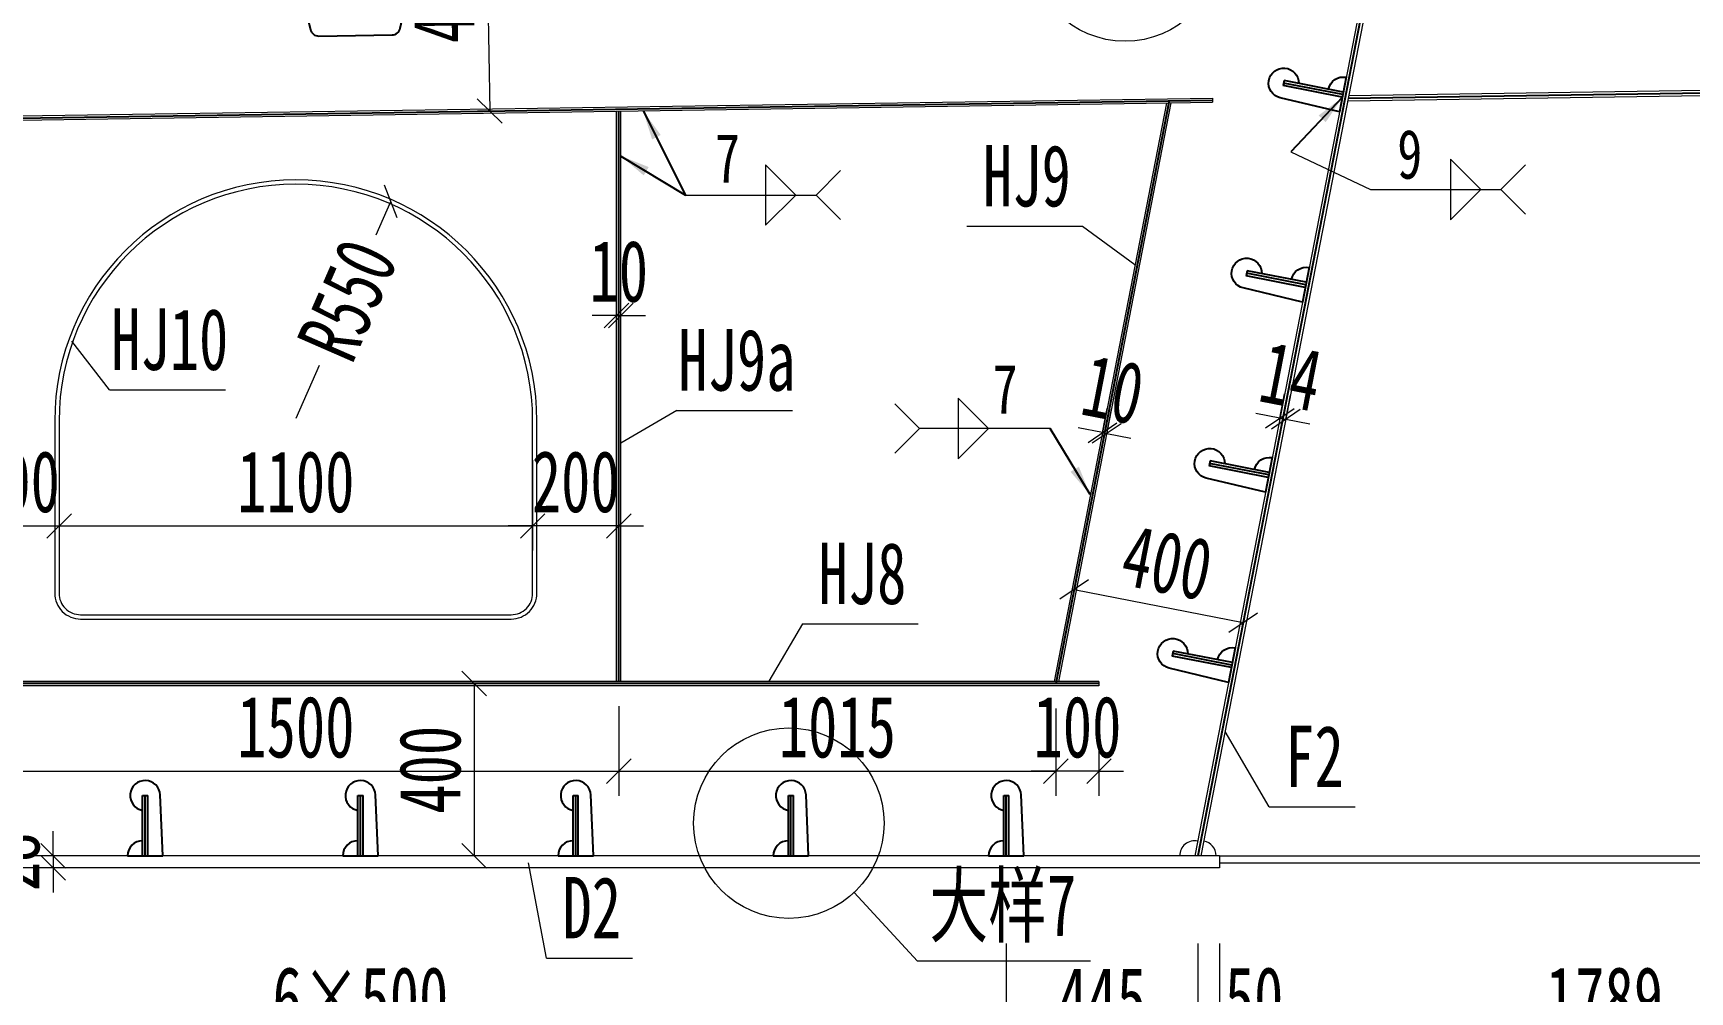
# Model space of a CAD drawing. Header units: millimetres. Extents: x 44597 to 300567, y -113054 to 73044.
# Drawn here: x 77569 to 81417, y -48417 to -46189 of the extents above; entities that cross this region are included whole.
import ezdxf
from ezdxf.enums import TextEntityAlignment as Align

# ---------------------------------------------------------------- set-up
doc = ezdxf.new("R2010")
doc.units = ezdxf.units.MM
doc.layers.get('Defpoints').update_dxf_attribs({"color": 8})
for name, color, linetype, lineweight in [('Dim', 4, 'Continuous', 15), ('文字', 7, 'Continuous', 15), ('细实线', 4, 'Continuous', 15), ('钢板粗线', 1, 'Continuous', 25), ('钢板细线', 6, 'Continuous', 15)]:
    doc.layers.add(name, color=color, linetype=linetype, lineweight=lineweight)
doc.layers.add('Text', color=4, linetype='Continuous')
doc.styles.add('111', font='', dxfattribs={"width": 0.7})
doc.styles.add('BM_Dim', font='', dxfattribs={"width": 0.85})
doc.styles.add('SMEDI', font='', dxfattribs={"width": 0.75})
doc.styles.get("Standard").update_dxf_attribs({"font": ''})
doc.styles.get('111').set_extended_font_data('仿宋_GB2312')
doc.styles.get('BM_Dim').set_extended_font_data('仿宋_GB2312')
doc.styles.get('SMEDI').set_extended_font_data('仿宋_GB2312')
doc.styles.get('Standard').set_extended_font_data('仿宋_GB2312')
doc.dimstyles.new('200', dxfattribs={"dimscale": 0, "dimtxt": 2.5, "dimasz": 1, "dimexe": 1, "dimexo": 1, "dimgap": 0.6, "dimtad": 1, "dimdec": 0, "dimdsep": 46, "dimtxsty": '111', "dimblk": 'OBLIQUE', "dimcen": 0, "dimclrd": 4, "dimclre": 4, "dimclrt": 4, "dimadec": 1, "dimazin": 2, "dimtfac": 1, "dimtdec": 0, "dimtix": 1, "dimtmove": 2, "dimatfit": 3, "dimfxl": 4, "dimfxlon": 1, "dimtolj": 1, "dimlwd": -1, "dimlwe": -1, "dimarcsym": 0})
doc.dimstyles.new('MSteel_1.0_1.0', dxfattribs={"dimtxt": 3, "dimasz": 1.2, "dimexe": 1, "dimexo": 1, "dimgap": 1, "dimtad": 3, "dimtoh": 1, "dimdec": 0, "dimzin": 0, "dimdsep": 46, "dimtxsty": 'Standard', "dimblk": 'ARCHTICK', "dimcen": 0.09, "dimclrd": 3, "dimclre": 3, "dimadec": 0, "dimazin": 0, "dimtfac": 1, "dimtdec": 4, "dimtofl": 0, "dimtmove": 0, "dimatfit": 3, "dimfxl": 1, "dimtolj": 1, "dimtzin": 0, "dimarcsym": 0})

# ---------------------------------------------------------------- blocks, each defined once
blk = doc.blocks.new('12-140加劲 有过焊孔')
at = {"layer": 'Defpoints'}
blk.add_line((0, 0), (0, 140), dxfattribs=at)
at = {"layer": '钢板粗线', "color": 7}
for p, q in [((-6, 0), (-6, 140)), ((-6, 140), (6, 140)), ((6, 0), (6, 140)), ((41, 0), (35, 141.5)), ((-41, 0), (41, 0))]:
    blk.add_line(p, q, dxfattribs=at)
for centre, start, end in [((0, 140), 2.441, 260.1291), ((-6, 0), 90, 180)]:
    blk.add_arc(centre, 35, start, end, dxfattribs=at)
blk = doc.blocks.new('14-160加劲 有过焊孔')
at = {"layer": 'Defpoints'}
blk.add_line((38609.4, 31489.3), (38609.4, 31629.3), dxfattribs=at)
at = {"layer": '钢板粗线', "color": 7}
for p, q in [((38650.4, 31489.3), (38644.3, 31630.8)), ((38603.4, 31489.3), (38603.4, 31629.3)), ((38603.4, 31629.3), (38615.4, 31629.3)), ((38615.4, 31489.3), (38615.4, 31629.3)), ((38568.4, 31489.3), (38650.4, 31489.3))]:
    blk.add_line(p, q, dxfattribs=at)
for centre, start, end in [((38609.4, 31629.3), 2.441, 260.1291), ((38603.4, 31489.3), 90, 180)]:
    blk.add_arc(centre, 35, start, end, dxfattribs=at)
blk = doc.blocks.new('U型肋1')
at = {"layer": 'Defpoints'}
blk.add_line((-160, 0), (160, 0), dxfattribs=at)
at = {"layer": '钢板粗线', "color": 6}
for p, q in [((147.8, -9.7), (160, 0)), ((-147.8, -9.7), (-160, 0))]:
    blk.add_line(p, q, dxfattribs=at)
blk.add_lwpolyline([(-98.8, -220.5, 0.414266), (-113.8, -244.5), (-104.5, -284.5, 0.348876), (-85, -300), (85, -300, 0.348876), (104.5, -284.5), (113.8, -244.5, 0.414091), (98.8, -220.5, 0.414091)], format="xyb", dxfattribs=at)
blk = doc.blocks.new('_Oblique')
at = {"color": 0, "linetype": 'ByBlock', "lineweight": -2}
blk.add_line((-0.5, -0.5), (0.5, 0.5), dxfattribs=at)
blk = doc.blocks.new('*D275')
at = {"layer": 'Defpoints', "color": 0, "transparency": 16777216}
for p in [(77615.4, -48128.5), (77755.4, -48100.5), (77755.4, -48128.5)]:
    blk.add_point(p, dxfattribs=at)
at = {"layer": '细实线', "color": 4, "transparency": 16777216}
for p, q in [((77615.4, -48100.5), (77615.4, -48043.4)), ((77698.3, -48100.5), (77558.3, -48100.5)), ((77698.3, -48128.5), (77558.3, -48128.5)), ((77615.4, -48100.5), (77615.4, -48128.5)), ((77615.4, -48128.5), (77615.4, -48185.7))]:
    blk.add_line(p, q, dxfattribs=at)
at = {"layer": '细实线', "color": 4, "transparency": 16777216, "xscale": 57.14285714285715, "yscale": 57.14285714285715, "zscale": 57.14285714285715}
for p, rotation in [((77615.4, -48100.5), 270), ((77615.4, -48128.5), 90)]:
    blk.add_blockref('_Oblique', p, dxfattribs=dict(at, rotation=rotation))
at = {"layer": '细实线', "color": 4, "transparency": 16777216, "insert": (77513.2, -48114.5), "char_height": 142.86, "attachment_point": 5, "rotation": 90, "style": '111'}
blk.add_mtext('\\A1;28', dxfattribs=at)
blk = doc.blocks.new('*D286')
at = {"layer": 'Defpoints', "color": 0, "transparency": 16777216}
for p in [(80324.3, -48120.5), (82113.1, -48100.5), (80324.3, -48532.9)]:
    blk.add_point(p, dxfattribs=at)
at = {"layer": '细实线', "color": 4, "transparency": 16777216}
for p, q in [((80324.3, -48304.3), (80324.3, -48590)), ((82113.1, -48304.3), (82113.1, -48590)), ((82113.1, -48532.9), (80324.3, -48532.9))]:
    blk.add_line(p, q, dxfattribs=at)
at = {"layer": '细实线', "color": 4, "transparency": 16777216, "xscale": 57.14285714285715, "yscale": 57.14285714285715, "zscale": 57.14285714285715, "rotation": 180}
blk.add_blockref('_Oblique', (80324.3, -48532.9), dxfattribs=at)
at = {"layer": '细实线', "color": 4, "transparency": 16777216, "xscale": 57.14285714285715, "yscale": 57.14285714285715, "zscale": 57.14285714285715}
blk.add_blockref('_Oblique', (82113.1, -48532.9), dxfattribs=at)
at = {"layer": '细实线', "color": 4, "transparency": 16777216, "insert": (81218.7, -48430.6), "char_height": 142.86, "attachment_point": 5, "style": '111'}
blk.add_mtext('\\A1;1789', dxfattribs=at)
blk = doc.blocks.new('*D287')
at = {"layer": 'Defpoints', "color": 0, "transparency": 16777216}
for p in [(77429.3, -47665.1), (78929.3, -47695.5), (78929.3, -47904)]:
    blk.add_point(p, dxfattribs=at)
at = {"layer": '细实线', "color": 4, "transparency": 16777216}
for p, q in [((77429.3, -47722.2), (77429.3, -47961.2)), ((78929.3, -47752.7), (78929.3, -47961.2)), ((77429.3, -47904), (78929.3, -47904))]:
    blk.add_line(p, q, dxfattribs=at)
at = {"layer": '细实线', "color": 4, "transparency": 16777216, "xscale": 57.14285714285715, "yscale": 57.14285714285715, "zscale": 57.14285714285715, "rotation": 180}
blk.add_blockref('_Oblique', (77429.3, -47904), dxfattribs=at)
at = {"layer": '细实线', "color": 4, "transparency": 16777216, "xscale": 57.14285714285715, "yscale": 57.14285714285715, "zscale": 57.14285714285715}
blk.add_blockref('_Oblique', (78929.3, -47904), dxfattribs=at)
at = {"layer": '细实线', "color": 4, "transparency": 16777216, "insert": (78179.3, -47801.8), "char_height": 142.86, "attachment_point": 5, "style": '111'}
blk.add_mtext('\\A1;1500', dxfattribs=at)
blk = doc.blocks.new('*D289')
at = {"layer": 'Defpoints', "color": 0, "transparency": 16777216}
for p in [(78929.3, -47695.5), (79944.6, -47701.5), (79944.6, -47904)]:
    blk.add_point(p, dxfattribs=at)
at = {"layer": '细实线', "color": 4, "transparency": 16777216}
for p, q in [((78929.3, -47752.7), (78929.3, -47961.2)), ((79944.6, -47758.7), (79944.6, -47961.2)), ((78929.3, -47904), (79944.6, -47904))]:
    blk.add_line(p, q, dxfattribs=at)
at = {"layer": '细实线', "color": 4, "transparency": 16777216, "xscale": 57.14285714285715, "yscale": 57.14285714285715, "zscale": 57.14285714285715, "rotation": 180}
blk.add_blockref('_Oblique', (78929.3, -47904), dxfattribs=at)
at = {"layer": '细实线', "color": 4, "transparency": 16777216, "xscale": 57.14285714285715, "yscale": 57.14285714285715, "zscale": 57.14285714285715}
blk.add_blockref('_Oblique', (79944.6, -47904), dxfattribs=at)
at = {"layer": '细实线', "color": 4, "transparency": 16777216, "insert": (79437, -47801.8), "char_height": 142.86, "attachment_point": 5, "style": '111'}
blk.add_mtext('\\A1;1015', dxfattribs=at)
blk = doc.blocks.new('*D290')
at = {"layer": 'Defpoints', "color": 0, "transparency": 16777216}
for p in [(78729.3, -47124), (77629.3, -47158.4), (78729.3, -47334.3)]:
    blk.add_point(p, dxfattribs=at)
at = {"layer": '细实线', "color": 4, "transparency": 16777216}
for p, q in [((78729.3, -47181.1), (78729.3, -47391.4)), ((77629.3, -47215.6), (77629.3, -47391.4)), ((77629.3, -47334.3), (78729.3, -47334.3))]:
    blk.add_line(p, q, dxfattribs=at)
at = {"layer": '细实线', "color": 4, "transparency": 16777216, "xscale": 57.14285714285715, "yscale": 57.14285714285715, "zscale": 57.14285714285715, "rotation": 180}
blk.add_blockref('_Oblique', (77629.3, -47334.3), dxfattribs=at)
at = {"layer": '细实线', "color": 4, "transparency": 16777216, "xscale": 57.14285714285715, "yscale": 57.14285714285715, "zscale": 57.14285714285715}
blk.add_blockref('_Oblique', (78729.3, -47334.3), dxfattribs=at)
at = {"layer": '细实线', "color": 4, "transparency": 16777216, "insert": (78179.3, -47232), "char_height": 142.86, "attachment_point": 5, "style": '111'}
blk.add_mtext('\\A1;1100', dxfattribs=at)
blk = doc.blocks.new('*D291')
at = {"layer": 'Defpoints', "color": 0, "transparency": 16777216}
for p in [(77629.3, -47158.4), (77429.3, -47216.8), (77629.3, -47334.3)]:
    blk.add_point(p, dxfattribs=at)
at = {"layer": '细实线', "color": 4, "transparency": 16777216}
for p, q in [((77629.3, -47215.6), (77629.3, -47391.4)), ((77429.3, -47274), (77429.3, -47391.4)), ((77429.3, -47334.3), (77372.2, -47334.3)), ((77429.3, -47334.3), (77629.3, -47334.3)), ((77629.3, -47334.3), (77686.5, -47334.3))]:
    blk.add_line(p, q, dxfattribs=at)
at = {"layer": '细实线', "color": 4, "transparency": 16777216, "xscale": 57.14285714285715, "yscale": 57.14285714285715, "zscale": 57.14285714285715}
blk.add_blockref('_Oblique', (77429.3, -47334.3), dxfattribs=at)
at = {"layer": '细实线', "color": 4, "transparency": 16777216, "xscale": 57.14285714285715, "yscale": 57.14285714285715, "zscale": 57.14285714285715, "rotation": 180}
blk.add_blockref('_Oblique', (77629.3, -47334.3), dxfattribs=at)
at = {"layer": '细实线', "color": 4, "transparency": 16777216, "insert": (77529.3, -47232), "char_height": 142.86, "attachment_point": 5, "style": '111'}
blk.add_mtext('\\A1;200', dxfattribs=at)
blk = doc.blocks.new('*D292')
at = {"layer": 'Defpoints', "color": 0, "transparency": 16777216}
for p in [(76334.3, -48116.5), (90212.9, -48315.7), (76334.3, -48857.5)]:
    blk.add_point(p, dxfattribs=at)
at = {"layer": '细实线', "color": 4, "transparency": 16777216}
for p, q in [((76334.3, -48628.9), (76334.3, -48914.6)), ((90212.9, -48628.9), (90212.9, -48914.6)), ((90212.9, -48857.5), (76334.3, -48857.5))]:
    blk.add_line(p, q, dxfattribs=at)
at = {"layer": '细实线', "color": 4, "transparency": 16777216, "xscale": 57.14285714285715, "yscale": 57.14285714285715, "zscale": 57.14285714285715, "rotation": 180}
blk.add_blockref('_Oblique', (76334.3, -48857.5), dxfattribs=at)
at = {"layer": '细实线', "color": 4, "transparency": 16777216, "xscale": 57.14285714285715, "yscale": 57.14285714285715, "zscale": 57.14285714285715}
blk.add_blockref('_Oblique', (90212.9, -48857.5), dxfattribs=at)
at = {"layer": '细实线', "color": 4, "transparency": 16777216, "insert": (83273.6, -48755.2), "char_height": 142.86, "attachment_point": 5, "style": '111'}
blk.add_mtext('\\A1;13879', dxfattribs=at)
blk = doc.blocks.new('*D293')
at = {"layer": 'Defpoints', "color": 0, "transparency": 16777216}
for p in [(80274.3, -48100.5), (80324.3, -48100.5), (80274.3, -48532.9)]:
    blk.add_point(p, dxfattribs=at)
at = {"layer": '细实线', "color": 4, "transparency": 16777216}
for p, q in [((80274.3, -48304.3), (80274.3, -48590)), ((80324.3, -48304.3), (80324.3, -48590)), ((80274.3, -48532.9), (80217.2, -48532.9)), ((80324.3, -48532.9), (80274.3, -48532.9)), ((80324.3, -48532.9), (80381.5, -48532.9))]:
    blk.add_line(p, q, dxfattribs=at)
at = {"layer": '细实线', "color": 4, "transparency": 16777216, "xscale": 57.14285714285715, "yscale": 57.14285714285715, "zscale": 57.14285714285715}
blk.add_blockref('_Oblique', (80274.3, -48532.9), dxfattribs=at)
at = {"layer": '细实线', "color": 4, "transparency": 16777216, "xscale": 57.14285714285715, "yscale": 57.14285714285715, "zscale": 57.14285714285715, "rotation": 180}
blk.add_blockref('_Oblique', (80324.3, -48532.9), dxfattribs=at)
at = {"layer": '细实线', "color": 4, "transparency": 16777216, "insert": (80404.8, -48430.6), "char_height": 142.86, "attachment_point": 5, "style": '111'}
blk.add_mtext('\\A1;50', dxfattribs=at)
blk = doc.blocks.new('*D295')
at = {"layer": 'Defpoints', "color": 0, "transparency": 16777216}
for p in [(78625.1, -47700.5), (78593.6, -48100.5), (78625.1, -48100.5)]:
    blk.add_point(p, dxfattribs=at)
at = {"layer": '细实线', "color": 4, "transparency": 16777216}
for p, q in [((78593.6, -47700.5), (78536.5, -47700.5)), ((78593.6, -47700.5), (78593.6, -48100.5)), ((78593.6, -48100.5), (78536.5, -48100.5))]:
    blk.add_line(p, q, dxfattribs=at)
at = {"layer": '细实线', "color": 4, "transparency": 16777216, "xscale": 57.14285714285715, "yscale": 57.14285714285715, "zscale": 57.14285714285715}
for p, rotation in [((78593.6, -47700.5), 90), ((78593.6, -48100.5), 270)]:
    blk.add_blockref('_Oblique', p, dxfattribs=dict(at, rotation=rotation))
at = {"layer": '细实线', "color": 4, "transparency": 16777216, "insert": (78491.4, -47900.5), "char_height": 142.86, "attachment_point": 5, "rotation": 90, "style": '111'}
blk.add_mtext('\\A1;400', dxfattribs=at)
blk = doc.blocks.new('*D299')
at = {"layer": 'Defpoints', "color": 0, "transparency": 16777216}
for p in [(80478.6, -47086.5), (80459.1, -47113.4), (80472.8, -47116.1)]:
    blk.add_point(p, dxfattribs=at)
at = {"layer": '细实线', "color": 4, "transparency": 16777216}
for p, q in [((80464.8, -47083.8), (80475.7, -47027.7)), ((80478.6, -47086.5), (80489.5, -47030.4)), ((80464.8, -47083.8), (80408.7, -47072.9)), ((80464.8, -47083.8), (80478.6, -47086.5)), ((80478.6, -47086.5), (80534.7, -47097.4))]:
    blk.add_line(p, q, dxfattribs=at)
at = {"layer": '细实线', "color": 4, "transparency": 16777216, "xscale": 57.14285714285715, "yscale": 57.14285714285715, "zscale": 57.14285714285715}
for p, rotation in [((80464.8, -47083.8), 349.0000000000264), ((80478.6, -47086.5), 169.0000000000264)]:
    blk.add_blockref('_Oblique', p, dxfattribs=dict(at, rotation=rotation))
at = {"layer": '细实线', "color": 4, "transparency": 16777216, "insert": (80490.9, -46986.3), "char_height": 142.86, "attachment_point": 5, "rotation": 349, "style": '111'}
blk.add_mtext('\\A1;14', dxfattribs=at)
blk = doc.blocks.new('*D300')
at = {"layer": 'Defpoints', "color": 0, "transparency": 16777216}
for p in [(79944.6, -47701.4), (80044.7, -47701.5), (79944.6, -47904)]:
    blk.add_point(p, dxfattribs=at)
at = {"layer": '细实线', "color": 4, "transparency": 16777216}
for p, q in [((79944.6, -47758.5), (79944.6, -47961.2)), ((80044.7, -47758.7), (80044.7, -47961.2)), ((79944.6, -47904), (79887.4, -47904)), ((80044.7, -47904), (79944.6, -47904)), ((80044.7, -47904), (80101.8, -47904))]:
    blk.add_line(p, q, dxfattribs=at)
at = {"layer": '细实线', "color": 4, "transparency": 16777216, "xscale": 57.14285714285715, "yscale": 57.14285714285715, "zscale": 57.14285714285715}
blk.add_blockref('_Oblique', (79944.6, -47904), dxfattribs=at)
at = {"layer": '细实线', "color": 4, "transparency": 16777216, "xscale": 57.14285714285715, "yscale": 57.14285714285715, "zscale": 57.14285714285715, "rotation": 180}
blk.add_blockref('_Oblique', (80044.7, -47904), dxfattribs=at)
at = {"layer": '细实线', "color": 4, "transparency": 16777216, "insert": (79994.6, -47801.8), "char_height": 142.86, "attachment_point": 5, "style": '111'}
blk.add_mtext('\\A1;100', dxfattribs=at)
blk = doc.blocks.new('*D301')
at = {"layer": 'Defpoints', "color": 0, "transparency": 16777216}
for p in [(78934.3, -46845.5), (78924.3, -46900.3), (78934.3, -46900.3)]:
    blk.add_point(p, dxfattribs=at)
at = {"layer": '细实线', "color": 4, "transparency": 16777216}
for p, q in [((78924.3, -46845.5), (78924.3, -46788.4)), ((78934.3, -46845.5), (78934.3, -46788.4)), ((78924.3, -46845.5), (78867.2, -46845.5)), ((78924.3, -46845.5), (78934.3, -46845.5)), ((78934.3, -46845.5), (78991.5, -46845.5))]:
    blk.add_line(p, q, dxfattribs=at)
at = {"layer": '细实线', "color": 4, "transparency": 16777216, "xscale": 57.14285714285715, "yscale": 57.14285714285715, "zscale": 57.14285714285715}
blk.add_blockref('_Oblique', (78924.3, -46845.5), dxfattribs=at)
at = {"layer": '细实线', "color": 4, "transparency": 16777216, "xscale": 57.14285714285715, "yscale": 57.14285714285715, "zscale": 57.14285714285715, "rotation": 180}
blk.add_blockref('_Oblique', (78934.3, -46845.5), dxfattribs=at)
at = {"layer": '细实线', "color": 4, "transparency": 16777216, "insert": (78929.3, -46743.3), "char_height": 142.86, "attachment_point": 5, "style": '111'}
blk.add_mtext('\\A1;10', dxfattribs=at)
blk = doc.blocks.new('*D303')
at = {"layer": 'Defpoints', "color": 0, "transparency": 16777216}
for p in [(80062.6, -47119.4), (80047.5, -47144.9), (80057.3, -47146.8)]:
    blk.add_point(p, dxfattribs=at)
at = {"layer": '细实线', "color": 4, "transparency": 16777216}
for p, q in [((80052.8, -47117.5), (80063.7, -47061.4)), ((80062.6, -47119.4), (80073.5, -47063.3)), ((80052.8, -47117.5), (79996.7, -47106.6)), ((80052.8, -47117.5), (80062.6, -47119.4)), ((80062.6, -47119.4), (80118.7, -47130.3))]:
    blk.add_line(p, q, dxfattribs=at)
at = {"layer": '细实线', "color": 4, "transparency": 16777216, "xscale": 57.14285714285715, "yscale": 57.14285714285715, "zscale": 57.14285714285715}
for p, rotation in [((80052.8, -47117.5), 349.0000000000052), ((80062.6, -47119.4), 169.0000000000052)]:
    blk.add_blockref('_Oblique', p, dxfattribs=dict(at, rotation=rotation))
at = {"layer": '细实线', "color": 4, "transparency": 16777216, "insert": (80077.2, -47018.1), "char_height": 142.86, "attachment_point": 5, "rotation": 349, "style": '111'}
blk.add_mtext('\\A1;10', dxfattribs=at)
blk = doc.blocks.new('*D305')
at = {"layer": 'Defpoints', "color": 0, "transparency": 16777216}
for p in [(78729.3, -47158.4), (78929.3, -47216.8), (78729.3, -47334.3)]:
    blk.add_point(p, dxfattribs=at)
at = {"layer": '细实线', "color": 4, "transparency": 16777216}
for p, q in [((78729.3, -47215.6), (78729.3, -47391.4)), ((78929.3, -47274), (78929.3, -47391.4)), ((78729.3, -47334.3), (78672.2, -47334.3)), ((78929.3, -47334.3), (78729.3, -47334.3)), ((78929.3, -47334.3), (78986.5, -47334.3))]:
    blk.add_line(p, q, dxfattribs=at)
at = {"layer": '细实线', "color": 4, "transparency": 16777216, "xscale": 57.14285714285715, "yscale": 57.14285714285715, "zscale": 57.14285714285715}
blk.add_blockref('_Oblique', (78729.3, -47334.3), dxfattribs=at)
at = {"layer": '细实线', "color": 4, "transparency": 16777216, "xscale": 57.14285714285715, "yscale": 57.14285714285715, "zscale": 57.14285714285715, "rotation": 180}
blk.add_blockref('_Oblique', (78929.3, -47334.3), dxfattribs=at)
at = {"layer": '细实线', "color": 4, "transparency": 16777216, "insert": (78829.3, -47232), "char_height": 142.86, "attachment_point": 5, "style": '111'}
blk.add_mtext('\\A1;200', dxfattribs=at)
blk = doc.blocks.new('角焊缝2')
at = {"layer": 'Dim'}
blk.add_line((-3138.009, 370.223), (-3132.704, 370.223), dxfattribs=at)
blk.add_lwpolyline([(-3134.754, 371.455), (-3134.754, 368.992), (-3133.523, 370.223)], close=True, dxfattribs=at)
blk.add_lwpolyline([(-3131.704, 369.223), (-3132.704, 370.223), (-3131.704, 371.223)], dxfattribs=at)
blk = doc.blocks.new('_ArchTick')
at = {"color": 0, "linetype": 'ByBlock', "const_width": 0.15}
blk.add_lwpolyline([(-0.5, -0.5), (0.5, 0.5)], dxfattribs=at)
blk = doc.blocks.new('角焊缝1')
at = {"layer": 'Dim'}
blk.add_line((-3101.175, 370.223), (-3106.48, 370.223), dxfattribs=at)
blk.add_lwpolyline([(-3107.48, 369.223), (-3106.48, 370.223), (-3107.48, 371.223)], dxfattribs=at)
blk.add_lwpolyline([(-3104.907, 371.455), (-3104.907, 368.992), (-3103.675, 370.223)], close=True, dxfattribs=at)
blk = doc.blocks.new('*D306')
at = {"layer": 'Defpoints', "color": 0, "transparency": 16777216}
for p in [(78399.7, -46580.6), (78179.3, -47084.5)]:
    blk.add_point(p, dxfattribs=at)
at = {"layer": '细实线', "color": 4, "transparency": 16777216}
for p, q in [((78366, -46657.7), (78399.7, -46580.6)), ((78233.3, -46961.2), (78179.3, -47084.5))]:
    blk.add_line(p, q, dxfattribs=at)
at = {"layer": '细实线', "color": 4, "transparency": 16777216, "xscale": 57.14285714285715, "yscale": 57.14285714285715, "zscale": 57.14285714285715, "rotation": 66.37840734601615}
blk.add_blockref('_Oblique', (78399.7, -46580.6), dxfattribs=at)
at = {"layer": '细实线', "color": 4, "transparency": 16777216, "insert": (78299.6, -46809.4), "char_height": 142.86, "attachment_point": 5, "rotation": 66.3784, "style": '111'}
blk.add_mtext('\\A1;R550', dxfattribs=at)
blk = doc.blocks.new('*D307')
at = {"layer": 'Defpoints', "color": 0, "transparency": 16777216}
for p in [(78639.3, -45890.1), (78629.5, -46370.3), (78646.5, -46370.1)]:
    blk.add_point(p, dxfattribs=at)
at = {"layer": '细实线', "color": 4, "transparency": 16777216}
for p, q in [((78622.3, -45890.4), (78565.2, -45891.2)), ((78622.3, -45890.4), (78629.5, -46370.3)), ((78629.5, -46370.3), (78572.4, -46371.2))]:
    blk.add_line(p, q, dxfattribs=at)
at = {"layer": '细实线', "color": 4, "transparency": 16777216, "xscale": 57.14285714285715, "yscale": 57.14285714285715, "zscale": 57.14285714285715}
for p, rotation in [((78622.3, -45890.4), 90.85937224365445), ((78629.5, -46370.3), 270.8593722436545)]:
    blk.add_blockref('_Oblique', p, dxfattribs=dict(at, rotation=rotation))
at = {"layer": '细实线', "color": 4, "transparency": 16777216, "insert": (78523, -46110.7), "char_height": 142.86, "attachment_point": 5, "rotation": 90.8594, "style": '111'}
blk.add_mtext('\\A1;480', dxfattribs=at)
blk = doc.blocks.new('*D310')
at = {"layer": 'Defpoints', "color": 0, "transparency": 16777216}
for p in [(80012.8, -47349.8), (80405.4, -47426.1), (80379.7, -47558.4)]:
    blk.add_point(p, dxfattribs=at)
at = {"layer": '细实线', "color": 4, "transparency": 16777216}
for p, q in [((80001.9, -47405.9), (79976.1, -47538.2)), ((79987, -47482.1), (80379.7, -47558.4)), ((80394.5, -47482.2), (80368.8, -47614.5))]:
    blk.add_line(p, q, dxfattribs=at)
for p, xscale, yscale, zscale, rotation in [((79987, -47482.1), 57.14285714285716, 57.14285714285716, 57.14285714285716, 169.0000000000087), ((80379.7, -47558.4), 57.14285714285715, 57.14285714285715, 57.14285714285715, 349.0000000000087)]:
    blk.add_blockref('_Oblique', p, dxfattribs=dict(at, xscale=xscale, yscale=yscale, zscale=zscale, rotation=rotation))
at = {"layer": '细实线', "color": 4, "transparency": 16777216, "insert": (80202.9, -47419.9), "char_height": 142.86, "attachment_point": 5, "rotation": 349, "style": '111'}
blk.add_mtext('\\A1;400', dxfattribs=at)
blk = doc.blocks.new('*D314')
at = {"layer": 'Defpoints', "color": 0, "transparency": 16777216}
for p in [(79829.3, -48100.5), (80274.3, -48100.5), (79829.3, -48532.9)]:
    blk.add_point(p, dxfattribs=at)
at = {"layer": '细实线', "color": 4, "transparency": 16777216}
for p, q in [((79829.3, -48304.3), (79829.3, -48590)), ((80274.3, -48304.3), (80274.3, -48590)), ((80274.3, -48532.9), (79829.3, -48532.9))]:
    blk.add_line(p, q, dxfattribs=at)
at = {"layer": '细实线', "color": 4, "transparency": 16777216, "xscale": 57.14285714285715, "yscale": 57.14285714285715, "zscale": 57.14285714285715, "rotation": 180}
blk.add_blockref('_Oblique', (79829.3, -48532.9), dxfattribs=at)
at = {"layer": '细实线', "color": 4, "transparency": 16777216, "xscale": 57.14285714285715, "yscale": 57.14285714285715, "zscale": 57.14285714285715}
blk.add_blockref('_Oblique', (80274.3, -48532.9), dxfattribs=at)
at = {"layer": '细实线', "color": 4, "transparency": 16777216, "insert": (80051.8, -48432.2), "char_height": 142.86, "attachment_point": 5, "style": '111'}
blk.add_mtext('\\A1;445', dxfattribs=at)
blk = doc.blocks.new('*D315')
at = {"layer": 'Defpoints', "color": 0, "transparency": 16777216}
for p in [(76829.3, -48100.5), (79829.3, -48100.5), (76829.3, -48532.9)]:
    blk.add_point(p, dxfattribs=at)
at = {"layer": '细实线', "color": 4, "transparency": 16777216}
for p, q in [((76829.3, -48304.3), (76829.3, -48590)), ((79829.3, -48304.3), (79829.3, -48590)), ((79829.3, -48532.9), (76829.3, -48532.9))]:
    blk.add_line(p, q, dxfattribs=at)
at = {"layer": '细实线', "color": 4, "transparency": 16777216, "xscale": 57.14285714285715, "yscale": 57.14285714285715, "zscale": 57.14285714285715, "rotation": 180}
blk.add_blockref('_Oblique', (76829.3, -48532.9), dxfattribs=at)
at = {"layer": '细实线', "color": 4, "transparency": 16777216, "xscale": 57.14285714285715, "yscale": 57.14285714285715, "zscale": 57.14285714285715}
blk.add_blockref('_Oblique', (79829.3, -48532.9), dxfattribs=at)
at = {"layer": '细实线', "color": 4, "transparency": 16777216, "insert": (78329.3, -48430.6), "char_height": 142.86, "attachment_point": 5, "style": '111'}
blk.add_mtext('\\A1;6×500', dxfattribs=at)

msp = doc.modelspace()

# ---------------------------------------------------------------- linework, layer by layer
at = {"layer": 'Defpoints'}
for p, q in [((80713.1, -45843), (80274.3, -48100.5)), ((80623.6, -46340.4), (90212.9, -46196.6))]:
    msp.add_line(p, q, dxfattribs=at)
at = {"layer": 'Defpoints', "color": 8}
for p, q in [((75294.1, -46420.4), (80308, -46345.2)), ((80207.8, -46346.7), (79944.6, -47700.5)), ((78929.3, -47695.5), (78929.3, -46370.8)), ((80044.6, -47700.5), (76461, -47700.5))]:
    msp.add_line(p, q, dxfattribs=at)
at = {"layer": 'Dim', "color": 8}
msp.add_line((80490.3, -46465.6), (80675.1, -46552.6), dxfattribs=at)
at = {"layer": '细实线'}
for p, q in [((79737.8, -46637.8), (80006.5, -46637.8)), ((80006.5, -46637.8), (80127.7, -46727.3)), ((77746.8, -47017.8), (77659.3, -46905.4)), ((77746.8, -47017.8), (78015.6, -47017.8)), ((79064.1, -47065.8), (78934.3, -47141.6)), ((79064.1, -47065.8), (79332.8, -47065.8)), ((79355.9, -47561.6), (79278.2, -47694.5)), ((79355.9, -47561.6), (79624.7, -47561.6)), ((80440.2, -47986.7), (80337.6, -47811.7)), ((80440.2, -47986.7), (80639.7, -47986.7)), ((78761.6, -48338.1), (78720, -48116.5)), ((79623, -48345), (79476.1, -48185.5)), ((78761.6, -48338.1), (78961.1, -48338.1)), ((80024.7, -48345), (79623, -48345))]:
    msp.add_line(p, q, dxfattribs=at)
for centre in [(80105.2, -45987.2), (79324.3, -48024.6)]:
    msp.add_circle(centre, 221.2, dxfattribs=at)
at = {"layer": '钢板细线'}
for p, q in [((80702.9, -45859.2), (80267.2, -48100.5)), ((80717.2, -45859), (80281.5, -48100.5)), ((80622.4, -46346.4), (90213.1, -46202.6)), ((80624.8, -46334.4), (90213.1, -46190.6)), ((75294, -46415.4), (80308, -46340.2)), ((75294.2, -46425.4), (80308.1, -46350.2)), ((80201.7, -46351.8), (79940.5, -47695.5)), ((80211.9, -46351.6), (79950.7, -47695.5)), ((80308, -46340.2), (80308.1, -46350.2)), ((78924.3, -47695.5), (78924.3, -46370.9)), ((78934.3, -47695.5), (78934.3, -46370.8)), ((80044.6, -47695.5), (76461, -47695.5)), ((80044.6, -47705.5), (76461, -47705.5)), ((80044.6, -47695.5), (80044.6, -47705.5)), ((80324.3, -48100.5), (76334.3, -48100.5)), ((80324.3, -48128.5), (76334.3, -48128.5)), ((80324.3, -48100.5), (80324.3, -48128.5)), ((80324.3, -48100.5), (90213.1, -48100.5)), ((80324.3, -48116.5), (90213.1, -48116.5))]:
    msp.add_line(p, q, dxfattribs=at)
at = {"layer": '钢板细线', "elevation": 0}
for points in [[(78739.3, -47090.5, 1), (77619.3, -47090.5), (77619.3, -47490.5, 0.414214), (77679.3, -47550.5), (78679.3, -47550.5, 0.414214), (78739.3, -47490.5)], [(78729.3, -47090.5, 1), (77629.3, -47090.5), (77629.3, -47490.5, 0.414214), (77679.3, -47540.5), (78679.3, -47540.5, 0.414214), (78729.3, -47490.5)]]:
    msp.add_lwpolyline(points, format="xyb", close=True, dxfattribs=at)
at = {"layer": '钢板细线'}
for centre, start, end in [((80267.2, -48100.5), 79, 180), ((80281.5, -48100.5), 0, 79)]:
    msp.add_arc(centre, 35, start, end, dxfattribs=at)

# ---------------------------------------------------------------- block references
at = {"layer": '细实线', "color": 8, "xscale": 57.1428571428572, "yscale": 57.1428571428572, "zscale": 57.1428571428572}
for name, p in [('角焊缝2', (259989.9, -67708.2)), ('角焊缝2', (258399.2, -67721.1)), ('角焊缝1', (257141.1, -68263.7))]:
    msp.add_blockref(name, p, dxfattribs=at)
at = {"layer": '钢板细线'}
for name, p, rotation in [('U型肋1', (78313.2, -45895), 0.8593722436391068), ('12-140加劲 有过焊孔', (77829.3, -48100.5), 359.9999999999936), ('12-140加劲 有过焊孔', (78329.3, -48100.5), 359.9999999999936), ('12-140加劲 有过焊孔', (78829.3, -48100.5), 359.9999999999936), ('12-140加劲 有过焊孔', (79329.3, -48100.5), 359.9999999999936), ('12-140加劲 有过焊孔', (79829.3, -48100.5), 359.9999999999936)]:
    msp.add_blockref(name, p, dxfattribs=dict(at, rotation=rotation))
at = {"layer": '钢板细线', "xscale": -1, "rotation": 78.99999999988015}
for p in [(118888.7, -14440.7), (118802.8, -14882.5), (118716.9, -15324.2), (118631.1, -15765.9)]:
    msp.add_blockref('14-160加劲 有过焊孔', p, dxfattribs=at)

# ---------------------------------------------------------------- texts
at = {"layer": 'Text', "style": 'SMEDI', "width": 0.75}
for s, p in [('7', (79152.6, -46480)), ('9', (80737.3, -46470.5)), ('7', (79797.5, -47016.1))]:
    msp.add_text(s, height=114.3, dxfattribs=at).set_placement(p, align=Align.MIDDLE_LEFT)
at = {"layer": '文字', "style": 'BM_Dim', "width": 0.7}
for s, p in [('HJ9', (79877.3, -46634.8)), ('HJ10', (77886.3, -47014.7)), ('HJ9a', (79203.6, -47062.7)), ('HJ8', (79495.4, -47558.5)), ('F2', (80545.1, -47983.6)), ('大样7', (79821.4, -48329.4)), ('D2', (78866.5, -48335.1))]:
    msp.add_text(s, height=142.86, dxfattribs=at).set_placement(p, align=Align.BOTTOM_CENTER)

# ---------------------------------------------------------------- dimensions: what is measured, and where the dimension line sits
at = {"layer": '细实线'}
dim = msp.add_linear_dim(base=(78629.5, -46370.3), p1=(78639.3, -45890.1), p2=(78646.5, -46370.1), angle=270.8594, dimstyle='200', override={"dimscale": 57.142857, "dimblk": 'Oblique'}, dxfattribs=at)
dim.commit()
dim.dimension.update_dxf_attribs({"geometry": '*D307', "text_midpoint": (78523, -46110.7), "dimtype": 161})
dim = msp.add_radius_dim(center=(78179.3, -47084.5), mpoint=(78399.7, -46580.6), dimstyle='200', override={"dimscale": 57.142857, "dimblk": 'Oblique'}, dxfattribs=at)
dim.commit()
dim.dimension.update_dxf_attribs({"geometry": '*D306', "text_midpoint": (78299.6, -46809.4), "dimtype": 164})
for base, p1, p2, override, picture, middle in [((78934.3, -46845.5), (78924.3, -46900.3), (78934.3, -46900.3), {"dimscale": 57.142857, "dimblk": 'Oblique'}, '*D301', (78929.3, -46743.3)), ((78729.3, -47334.3), (77629.3, -47158.4), (78729.3, -47124), {"dimscale": 57.142857, "dimblk": 'Oblique'}, '*D290', (78179.3, -47232)), ((77629.3, -47334.3), (77429.3, -47216.8), (77629.3, -47158.4), {"dimscale": 57.142857, "dimblk": 'Oblique'}, '*D291', (77529.3, -47232)), ((78929.3, -47904), (77429.3, -47665.1), (78929.3, -47695.5), {"dimscale": 57.142857, "dimblk": 'Oblique'}, '*D287', (78179.3, -47801.8)), ((79944.6, -47904), (78929.3, -47695.5), (79944.6, -47701.5), {"dimscale": 57.142857, "dimblk": 'Oblique'}, '*D289', (79437, -47801.8)), ((79944.6, -47904), (80044.7, -47701.5), (79944.6, -47701.4), {"dimscale": 57.142857, "dimblk": 'Oblique'}, '*D300', (79994.6, -47801.8)), ((76334.3, -48857.5), (90212.9, -48315.7), (76334.3, -48116.5), {"dimscale": 57.142857, "dimtxsty": '111', "dimblk": 'Oblique'}, '*D292', (83273.6, -48755.2)), ((79829.3, -48532.9), (80274.3, -48100.5), (79829.3, -48100.5), {"dimscale": 57.142857, "dimblk": 'Oblique'}, '*D314', (80051.8, -48432.2)), ((80324.3, -48532.9), (82113.1, -48100.5), (80324.3, -48120.5), {"dimscale": 57.142857, "dimblk": 'Oblique'}, '*D286', (81218.7, -48430.6))]:
    dim = msp.add_linear_dim(base=base, p1=p1, p2=p2, dimstyle='200', override=override, dxfattribs=at)
    dim.commit()
    dim.dimension.update_dxf_attribs({"geometry": picture, "text_midpoint": middle})
for p1, p2, distance, picture, middle in [((80047.5, -47144.9), (80057.3, -47146.8), 27.9, '*D303', (80077.2, -47018.1)), ((80459.1, -47113.4), (80472.8, -47116.1), 30.2, '*D299', (80490.9, -46986.3)), ((80012.8, -47349.8), (80405.4, -47426.1), -134.8, '*D310', (80202.9, -47419.9)), ((77755.4, -48100.5), (77755.4, -48128.5), -140, '*D275', (77513.2, -48114.5))]:
    dim = msp.add_aligned_dim(p1=p1, p2=p2, distance=distance, dimstyle='200', override={"dimscale": 57.142857, "dimblk": 'Oblique'}, dxfattribs=at)
    dim.commit()
    dim.dimension.update_dxf_attribs({"geometry": picture, "text_midpoint": middle})
for base, p1, p2, angle, picture, middle in [((78729.3, -47334.3), (78929.3, -47216.8), (78729.3, -47158.4), 180, '*D305', (78829.3, -47232)), ((78593.6, -48100.5), (78625.1, -47700.5), (78625.1, -48100.5), 90, '*D295', (78491.4, -47900.5))]:
    dim = msp.add_linear_dim(base=base, p1=p1, p2=p2, angle=angle, dimstyle='200', override={"dimscale": 57.142857, "dimblk": 'Oblique'}, dxfattribs=at)
    dim.commit()
    dim.dimension.update_dxf_attribs({"geometry": picture, "text_midpoint": middle})
dim = msp.add_linear_dim(base=(76829.3, -48532.9), p1=(79829.3, -48100.5), p2=(76829.3, -48100.5), text='6×500', dimstyle='200', override={"dimscale": 57.142857, "dimtxsty": '111', "dimblk": 'Oblique'}, dxfattribs=at)
dim.commit()
dim.dimension.update_dxf_attribs({"geometry": '*D315', "text_midpoint": (78329.3, -48430.6)})
dim = msp.add_linear_dim(base=(80274.3, -48532.9), p1=(80324.3, -48100.5), p2=(80274.3, -48100.5), dimstyle='200', override={"dimscale": 57.142857, "dimblk": 'Oblique'}, dxfattribs=at)
dim.commit()
dim.dimension.update_dxf_attribs({"geometry": '*D293', "text_midpoint": (80404.8, -48430.6), "dimtype": 160})

# ---------------------------------------------------------------- leaders
at = {"layer": 'Dim'}
for points in [[(80610.2, -46338.6), (80490.3, -46465.6)], [(78985.9, -46370), (79084.4, -46565.5)], [(78934.3, -46474.9), (79084.4, -46565.5)], [(80023.9, -47261.2), (79931.1, -47108.1)]]:
    msp.add_leader(points, dimstyle='MSteel_1.0_1.0', override={"dimscale": 57.142857, "dimclrd": 256}, dxfattribs=at)

doc.saveas('drawing.dxf')
